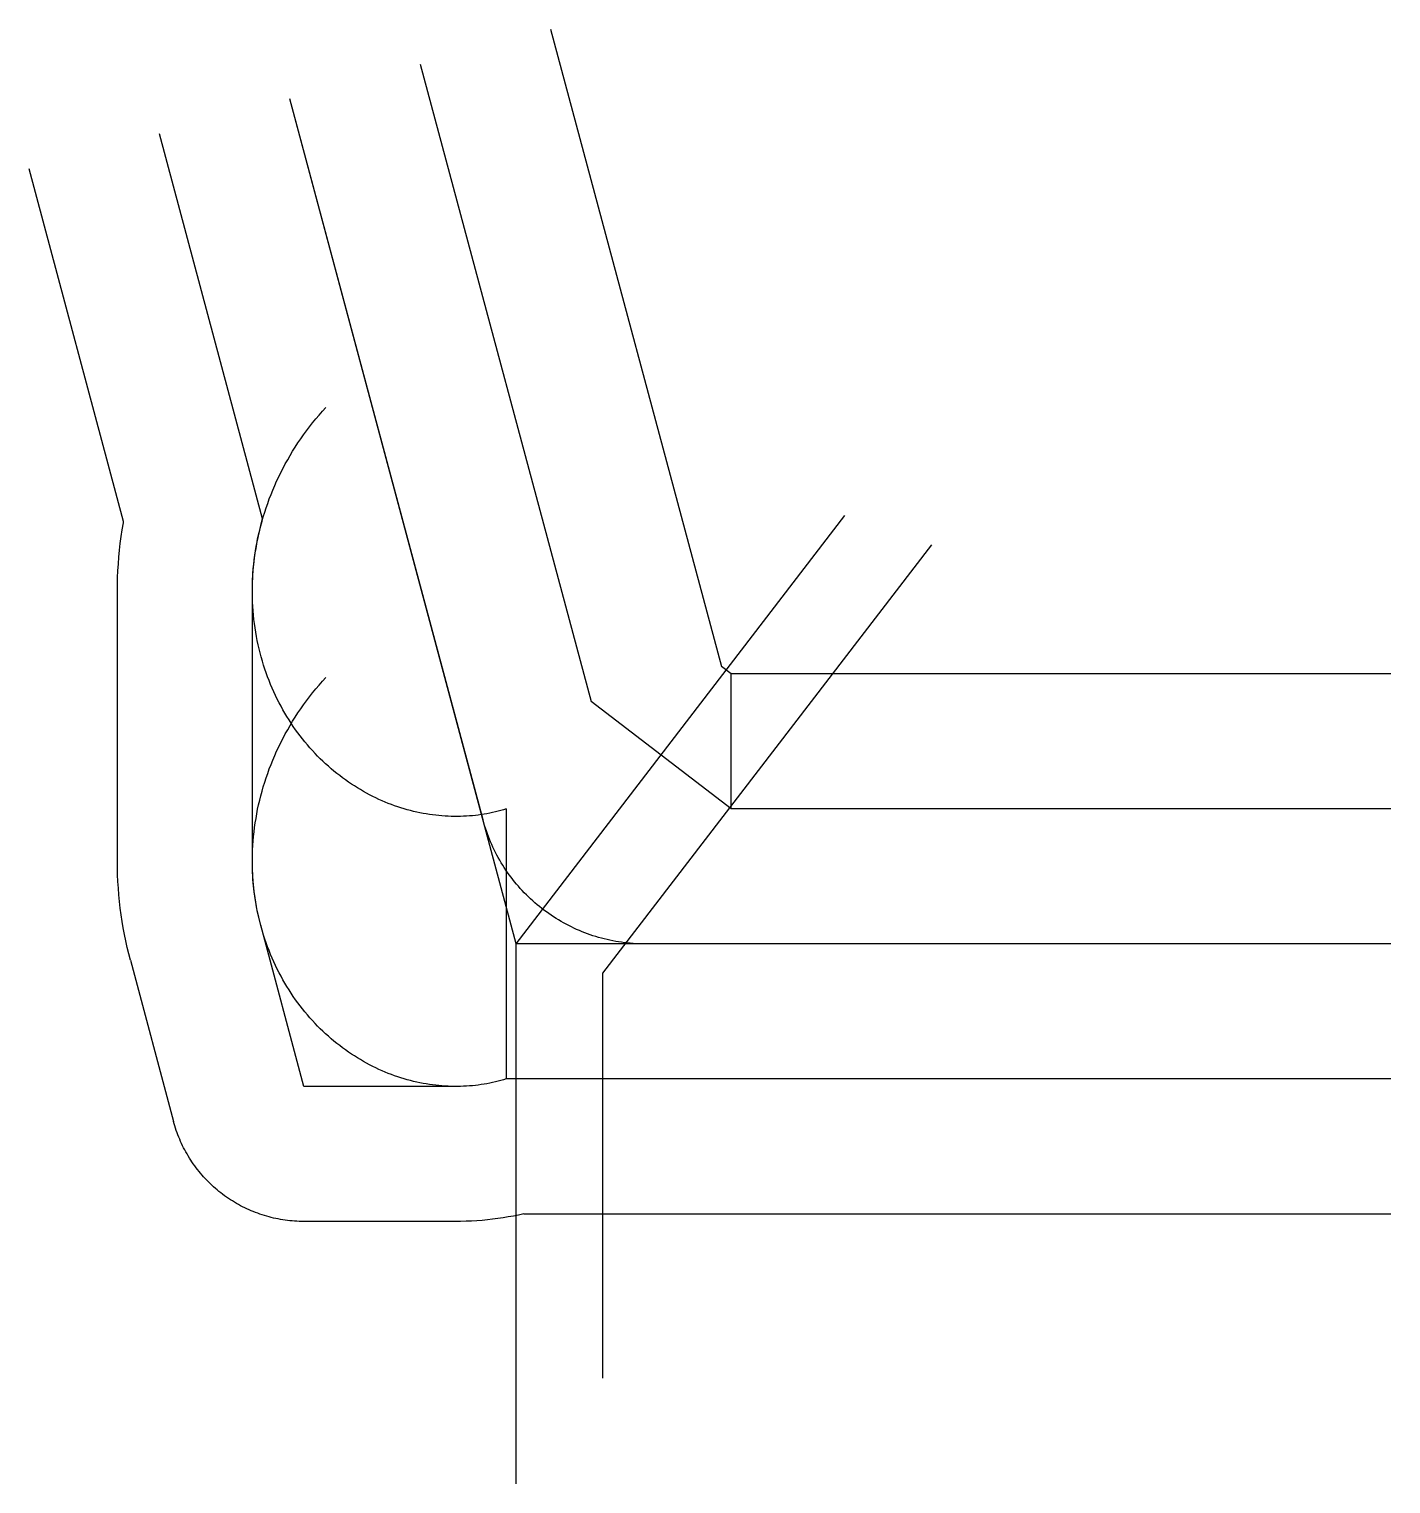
# Model space of a CAD drawing. Header units: metres. Extents: x -8355 to 15000, y -9260 to 15687.
import ezdxf

# ---------------------------------------------------------------- set-up
doc = ezdxf.new("R2010")
doc.units = ezdxf.units.M

msp = doc.modelspace()

# ---------------------------------------------------------------- linework, layer by layer
at = {"color": 1}
for p, q in [((590, 15687), (3518, 4759)), ((-1646, 15088), (1282, 4159)), ((0, 0), (-3882, 14489)), ((-4349, 7287), (-6118, 13890)), ((-6733, 7241), (-8355, 13291)), ((-4372, 7203), (-4349, 7287)), ((-6840, 1418), (-6840, 6048)), ((-4525, 1418), (-4525, 6048)), ((3686, 4630), (3518, 4759)), ((15000, 4630), (3686, 4630)), ((3686, 2315), (3686, 4630)), ((3686, 2315), (1282, 4159)), ((-172, 2315), (-172, -2315)), ((15000, 2315), (3686, 2315)), ((-3641, -2445), (-4382, 320)), ((15000, 0), (0, 0)), ((-6618, -279), (-5877, -3044)), ((-1032, -2445), (-3641, -2445)), ((15000, -2315), (-172, -2315)), ((129, -4630), (15000, -4630)), ((-1032, -4760), (-3641, -4760))]:
    msp.add_line(p, q, dxfattribs=at)
for points in [[(15000, 0), (2204, 0), (2154, 0), (2104, 2), (2054, 4), (2003, 7), (1954, 11), (1904, 16), (1854, 21), (1804, 28), (1755, 35), (1705, 44), (1656, 53), (1607, 63), (1558, 74), (1509, 85), (1460, 98), (1412, 111), (1364, 125), (1316, 141), (1269, 156), (1222, 173), (1175, 191), (1128, 209), (1082, 228), (1036, 248), (990, 269), (945, 291), (900, 313), (855, 336), (811, 360), (768, 385), (725, 410), (682, 436), (640, 463), (598, 491), (556, 519), (516, 549), (475, 578), (436, 609), (396, 640), (358, 672), (320, 704), (282, 738), (245, 772), (209, 806), (173, 841), (138, 877), (103, 913), (69, 950), (36, 988), (4, 1026), (-28, 1065), (-59, 1104), (-90, 1144), (-120, 1184), (-149, 1225), (-177, 1266), (-205, 1308), (-232, 1350), (-258, 1393), (-283, 1436), (-308, 1480), (-332, 1524), (-355, 1568), (-378, 1613), (-399, 1658), (-420, 1704), (-440, 1750), (-459, 1796), (-477, 1843), (-495, 1890), (-512, 1937), (-528, 1985), (-543, 2032), (-557, 2080), (-570, 2129), (-570, 2129), (-3882, 14489)], [(-172, 2315), (-218, 2301), (-264, 2288), (-311, 2275), (-358, 2264), (-406, 2253), (-454, 2242), (-503, 2233), (-552, 2224), (-601, 2217), (-651, 2210), (-701, 2204), (-752, 2198), (-803, 2194), (-854, 2190), (-906, 2188), (-957, 2186), (-1010, 2185), (-1062, 2185), (-1115, 2186), (-1168, 2188), (-1221, 2191), (-1274, 2195), (-1328, 2200), (-1381, 2205), (-1435, 2212), (-1489, 2220), (-1543, 2228), (-1597, 2238), (-1652, 2248), (-1706, 2260), (-1760, 2273), (-1815, 2286), (-1869, 2301), (-1923, 2317), (-1978, 2333), (-2032, 2351), (-2086, 2370), (-2141, 2390), (-2195, 2410), (-2248, 2432), (-2302, 2455), (-2356, 2479), (-2409, 2504), (-2462, 2530), (-2515, 2557), (-2568, 2585), (-2621, 2614), (-2673, 2645), (-2725, 2676), (-2776, 2708), (-2827, 2741), (-2878, 2776), (-2929, 2811), (-2978, 2848), (-3028, 2885), (-3077, 2924), (-3126, 2963), (-3174, 3003), (-3222, 3045), (-3269, 3087), (-3315, 3131), (-3361, 3175), (-3406, 3221), (-3451, 3267), (-3495, 3315), (-3539, 3363), (-3581, 3412), (-3623, 3463), (-3665, 3514), (-3705, 3566), (-3745, 3619), (-3784, 3673), (-3823, 3728), (-3860, 3783), (-3897, 3840), (-3932, 3897), (-3967, 3955), (-4001, 4014), (-4034, 4074), (-4067, 4135), (-4098, 4196), (-4128, 4259), (-4157, 4322), (-4186, 4385), (-4213, 4450), (-4239, 4515), (-4264, 4581), (-4288, 4647), (-4311, 4714), (-4333, 4782), (-4354, 4851), (-4374, 4920), (-4392, 4989), (-4410, 5060), (-4426, 5130), (-4441, 5202), (-4455, 5273), (-4468, 5346), (-4479, 5418), (-4489, 5492), (-4498, 5565), (-4506, 5639), (-4512, 5714), (-4518, 5788), (-4521, 5864), (-4524, 5939), (-4525, 6015), (-4525, 6091), (-4524, 6167), (-4521, 6243), (-4517, 6320), (-4511, 6397), (-4505, 6474), (-4496, 6551), (-4487, 6628), (-4476, 6706), (-4463, 6783), (-4450, 6860), (-4435, 6938), (-4418, 7015), (-4400, 7093), (-4381, 7170), (-4360, 7247), (-4338, 7324), (-4314, 7401), (-4289, 7478), (-4263, 7554), (-4235, 7631), (-4205, 7707), (-4175, 7782), (-4143, 7858), (-4109, 7933), (-4074, 8008), (-4038, 8082), (-4000, 8156), (-3961, 8230), (-3920, 8303), (-3878, 8375), (-3835, 8447), (-3790, 8519), (-3744, 8590), (-3696, 8660), (-3647, 8730), (-3597, 8799), (-3545, 8867), (-3492, 8935), (-3438, 9002), (-3382, 9068), (-3325, 9134), (-3267, 9198), (-3267, 9198)], [(-6840, 6048), (-6839, 6164), (-6836, 6281), (-6831, 6398), (-6824, 6515), (-6815, 6632), (-6803, 6749), (-6790, 6867), (-6775, 6984), (-6757, 7101), (-6737, 7218), (-6733, 7241)], [(0, -9260), (0, 0), (5637, 7346)], [(-4525, 6048), (-4525, 6124), (-4523, 6200), (-4519, 6277), (-4515, 6353), (-4509, 6430), (-4501, 6507), (-4492, 6584), (-4482, 6662), (-4471, 6739), (-4458, 6816), (-4443, 6894), (-4428, 6971), (-4410, 7049), (-4392, 7126), (-4372, 7203), (-4372, 7203)], [(7119, 6843), (1482, -503), (1482, -7448)], [(-172, -2315), (-218, -2329), (-264, -2342), (-311, -2355), (-358, -2366), (-406, -2377), (-454, -2388), (-503, -2397), (-552, -2406), (-601, -2413), (-651, -2420), (-701, -2426), (-752, -2432), (-803, -2436), (-854, -2440), (-906, -2442), (-957, -2444), (-1010, -2445), (-1062, -2445), (-1115, -2444), (-1168, -2442), (-1221, -2439), (-1274, -2435), (-1328, -2430), (-1381, -2425), (-1435, -2418), (-1489, -2410), (-1543, -2402), (-1597, -2392), (-1652, -2382), (-1706, -2370), (-1760, -2357), (-1815, -2344), (-1869, -2329), (-1923, -2313), (-1978, -2297), (-2032, -2279), (-2086, -2260), (-2141, -2240), (-2195, -2220), (-2248, -2198), (-2302, -2175), (-2356, -2151), (-2409, -2126), (-2462, -2100), (-2515, -2073), (-2568, -2045), (-2621, -2016), (-2673, -1985), (-2725, -1954), (-2776, -1922), (-2827, -1889), (-2878, -1854), (-2929, -1819), (-2978, -1782), (-3028, -1745), (-3077, -1706), (-3126, -1667), (-3174, -1627), (-3222, -1585), (-3269, -1543), (-3315, -1499), (-3361, -1455), (-3406, -1409), (-3451, -1363), (-3495, -1315), (-3539, -1267), (-3581, -1218), (-3623, -1167), (-3665, -1116), (-3705, -1064), (-3745, -1011), (-3784, -957), (-3823, -902), (-3860, -847), (-3897, -790), (-3932, -733), (-3967, -675), (-4001, -616), (-4034, -556), (-4067, -495), (-4098, -434), (-4128, -371), (-4157, -308), (-4186, -245), (-4213, -180), (-4239, -115), (-4264, -49), (-4288, 17), (-4311, 84), (-4333, 152), (-4354, 221), (-4374, 290), (-4392, 359), (-4410, 430), (-4426, 500), (-4441, 572), (-4455, 643), (-4468, 716), (-4479, 788), (-4489, 862), (-4498, 935), (-4506, 1009), (-4512, 1084), (-4518, 1158), (-4521, 1234), (-4524, 1309), (-4525, 1385), (-4525, 1461), (-4524, 1537), (-4521, 1613), (-4517, 1690), (-4511, 1767), (-4505, 1844), (-4496, 1921), (-4487, 1998), (-4476, 2076), (-4463, 2153), (-4450, 2230), (-4435, 2308), (-4418, 2385), (-4400, 2463), (-4381, 2540), (-4360, 2617), (-4338, 2694), (-4314, 2771), (-4289, 2848), (-4263, 2924), (-4235, 3001), (-4205, 3077), (-4175, 3152), (-4143, 3228), (-4109, 3303), (-4074, 3378), (-4038, 3452), (-4000, 3526), (-3961, 3600), (-3920, 3673), (-3878, 3745), (-3835, 3817), (-3790, 3889), (-3744, 3960), (-3696, 4030), (-3647, 4100), (-3597, 4169), (-3545, 4237), (-3492, 4305), (-3438, 4372), (-3382, 4438), (-3325, 4504), (-3267, 4568), (-3267, 4568)], [(-6618, -279), (-6646, -170), (-6673, -61), (-6697, 50), (-6720, 161), (-6741, 273), (-6759, 385), (-6776, 498), (-6791, 611), (-6804, 725), (-6815, 840), (-6824, 954), (-6831, 1070), (-6836, 1185), (-6839, 1301), (-6840, 1418)], [(-4382, 320), (-4400, 390), (-4417, 460), (-4433, 531), (-4447, 603), (-4461, 675), (-4473, 747), (-4484, 820), (-4493, 893), (-4502, 967), (-4509, 1041), (-4515, 1116), (-4519, 1191), (-4523, 1266), (-4525, 1342), (-4525, 1418)], [(-172, -2315), (-218, -2329), (-264, -2342), (-311, -2355), (-358, -2366), (-406, -2377), (-454, -2388), (-503, -2397), (-552, -2406), (-601, -2413), (-651, -2420), (-701, -2426), (-752, -2432), (-803, -2436), (-854, -2440), (-906, -2442), (-957, -2444), (-1010, -2445), (-1032, -2445)], [(-3641, -4760), (-3682, -4760), (-3722, -4758), (-3762, -4757), (-3803, -4754), (-3843, -4751), (-3883, -4747), (-3923, -4743), (-3963, -4737), (-4003, -4731), (-4043, -4725), (-4083, -4717), (-4123, -4709), (-4162, -4701), (-4201, -4691), (-4240, -4681), (-4279, -4670), (-4318, -4659), (-4357, -4647), (-4395, -4634), (-4433, -4620), (-4471, -4606), (-4509, -4591), (-4546, -4576), (-4583, -4560), (-4620, -4543), (-4656, -4526), (-4692, -4508), (-4728, -4489), (-4764, -4470), (-4799, -4450), (-4834, -4429), (-4868, -4408), (-4902, -4386), (-4936, -4364), (-4969, -4341), (-5002, -4318), (-5035, -4294), (-5067, -4269), (-5098, -4244), (-5129, -4218), (-5160, -4192), (-5190, -4165), (-5220, -4138), (-5249, -4110), (-5278, -4082), (-5307, -4053), (-5334, -4024), (-5362, -3994), (-5388, -3964), (-5415, -3933), (-5440, -3902), (-5466, -3870), (-5490, -3838), (-5514, -3806), (-5538, -3773), (-5561, -3739), (-5583, -3706), (-5605, -3672), (-5626, -3637), (-5646, -3602), (-5666, -3567), (-5685, -3532), (-5704, -3496), (-5722, -3460), (-5739, -3423), (-5756, -3386), (-5772, -3349), (-5788, -3312), (-5803, -3274), (-5817, -3237), (-5830, -3199), (-5843, -3160), (-5855, -3122), (-5867, -3083), (-5877, -3044)], [(129, -4630), (41, -4649), (-47, -4667), (-136, -4683), (-225, -4698), (-314, -4711), (-405, -4722), (-495, -4733), (-586, -4741), (-677, -4748), (-769, -4753), (-861, -4757), (-954, -4759), (-1032, -4760)]]:
    msp.add_lwpolyline(points, dxfattribs=at)

doc.saveas('drawing.dxf')
